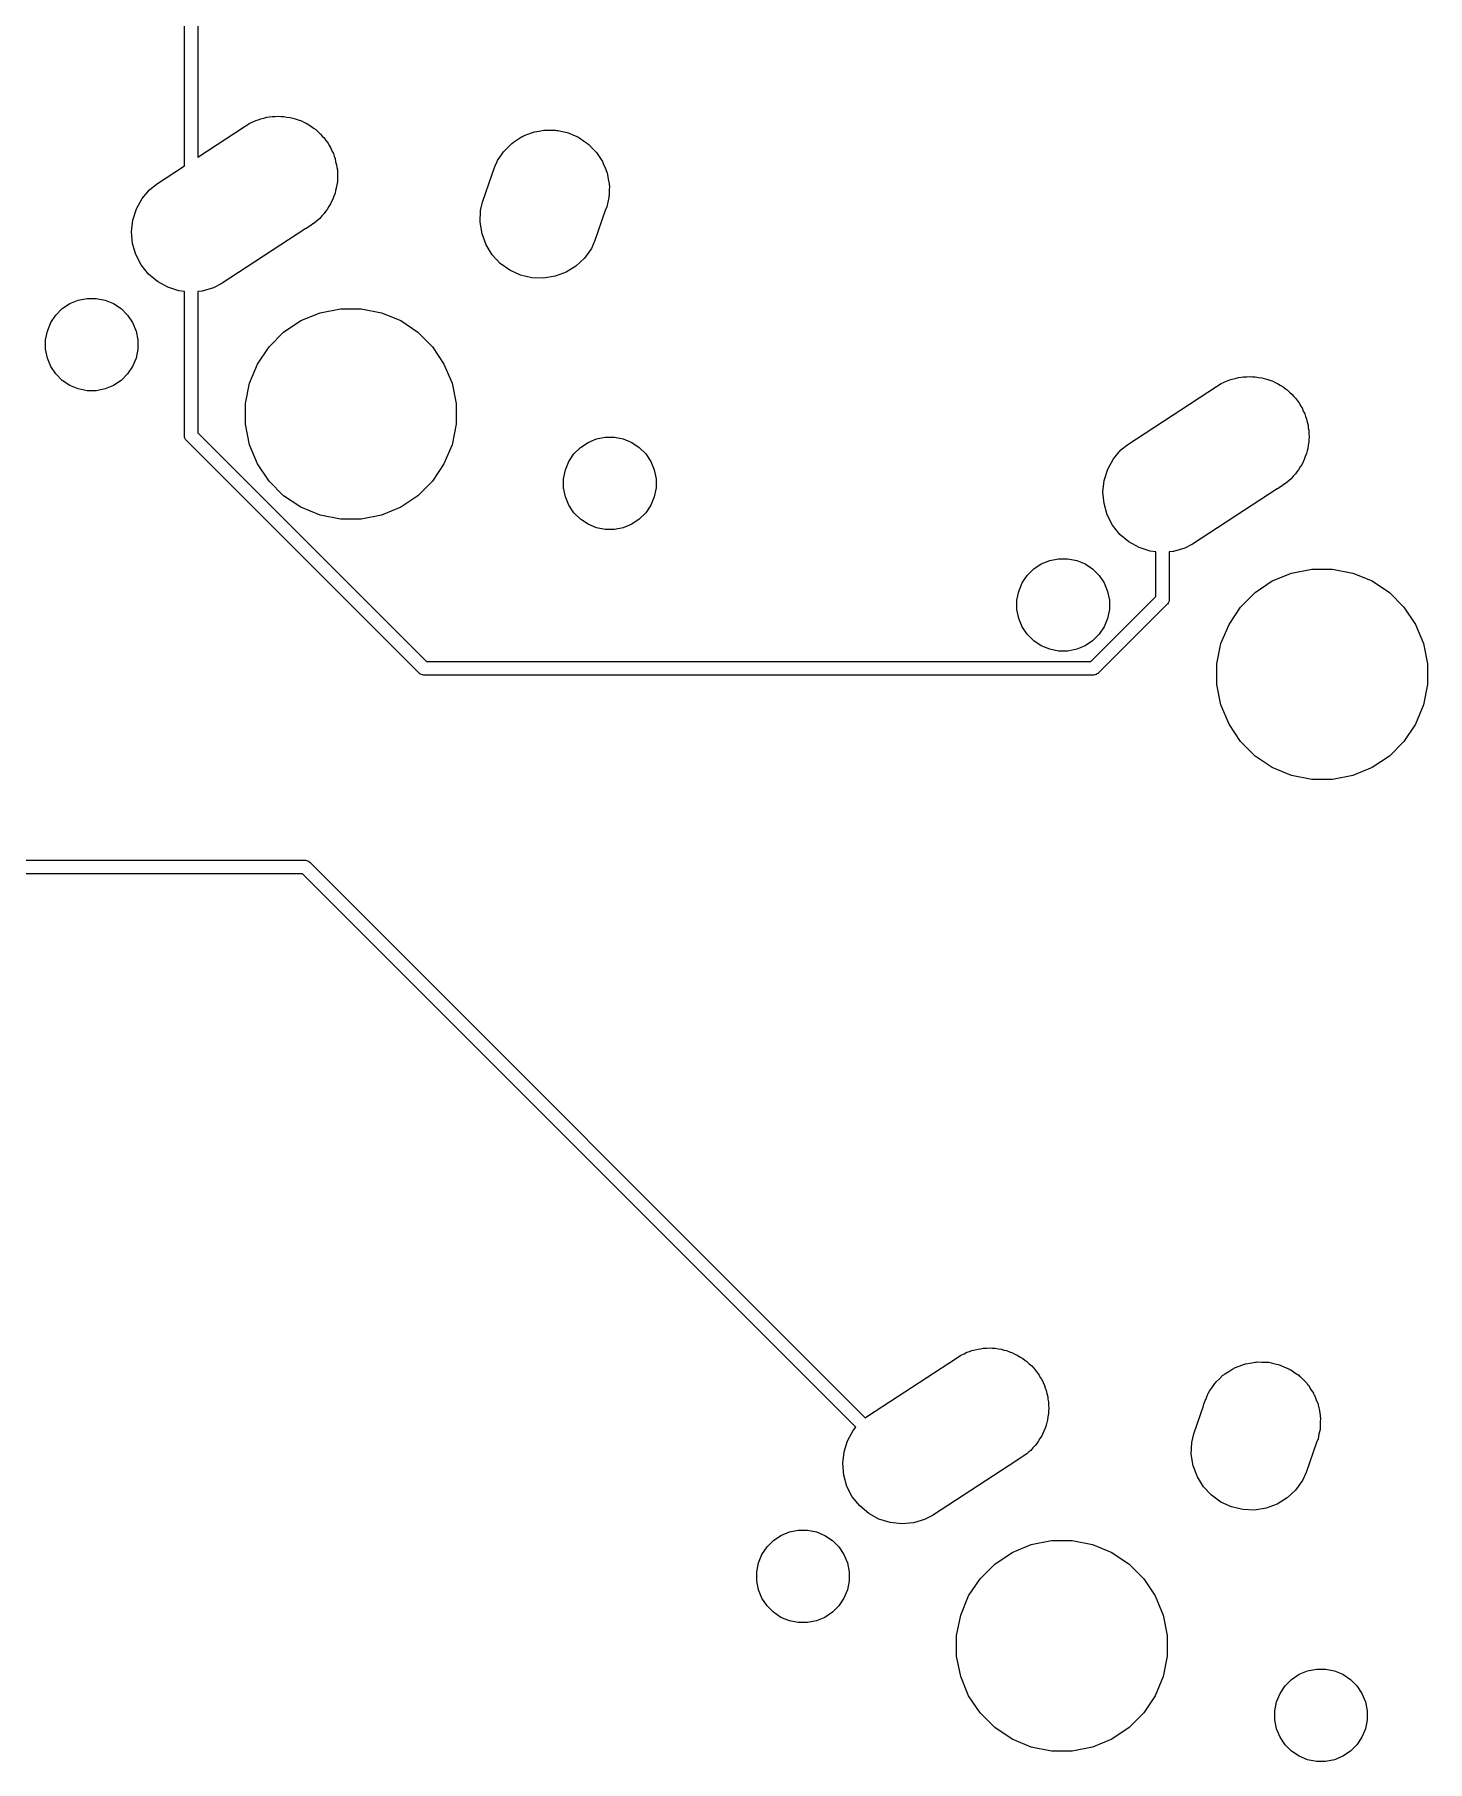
# Model space of a CAD drawing. Extents: x -26.1 to -7.5, y -7.6 to -2.2.
# Drawn here: x -16.236 to -15.197, y -7.382 to -6.094 of the extents above; entities that cross this region are included whole.
import ezdxf

# ---------------------------------------------------------------- set-up
doc = ezdxf.new("R2010")
doc.units = 0
doc.header["$MEASUREMENT"] = 0
doc.layers.add('BLACK', color=7, linetype='CONTINUOUS')

msp = doc.modelspace()

# ---------------------------------------------------------------- linework, layer by layer
at = {"layer": 'BLACK', "linetype": 'CONTINUOUS'}
for p, q in [((-16.1238, -6.192), (-16.1238, -5.57629)), ((-16.1138, -5.57812), (-16.1138, -6.18548)), ((-16.0604, -6.15553), (-16.0585, -6.15515)), ((-16.0585, -6.15515), (-16.0561, -6.15515)), ((-16.0561, -6.15515), (-16.0536, -6.15494)), ((-16.0536, -6.15494), (-16.0517, -6.15515)), ((-16.0517, -6.15515), (-16.0498, -6.15515)), ((-16.0498, -6.15515), (-16.0474, -6.15562)), ((-16.1138, -6.18548), (-16.0785, -6.16247)), ((-16.0785, -6.16247), (-16.0751, -6.16019)), ((-16.0751, -6.16019), (-16.0729, -6.15926)), ((-16.0729, -6.15926), (-16.0707, -6.15813)), ((-16.0707, -6.15813), (-16.0688, -6.15759)), ((-16.0688, -6.15759), (-16.067, -6.15685)), ((-16.067, -6.15685), (-16.0647, -6.15637)), ((-16.0647, -6.15637), (-16.0623, -6.15569)), ((-16.0623, -6.15569), (-16.0604, -6.15553)), ((-16.0474, -6.15562), (-16.045, -6.15589)), ((-16.045, -6.15589), (-16.0431, -6.15647)), ((-16.0431, -6.15647), (-16.0412, -6.15685)), ((-16.0412, -6.15685), (-16.039, -6.15778)), ((-16.039, -6.15778), (-16.0366, -6.15852)), ((-16.0366, -6.15852), (-16.0349, -6.15945)), ((-16.0349, -6.15945), (-16.0331, -6.16019)), ((-16.0331, -6.16019), (-16.0311, -6.16154)), ((-16.0311, -6.16154), (-16.029, -6.16272)), ((-16.029, -6.16272), (-16.0275, -6.16396)), ((-16.0275, -6.16396), (-16.0259, -6.16504)), ((-16.0259, -6.16504), (-16.0242, -6.16676)), ((-16.0242, -6.16676), (-16.0223, -6.16833)), ((-15.8677, -6.1685), (-15.8644, -6.16714)), ((-15.8644, -6.16714), (-15.8636, -6.16698)), ((-15.8636, -6.16698), (-15.8628, -6.1667)), ((-15.8628, -6.1667), (-15.8593, -6.16613)), ((-15.8593, -6.16613), (-15.8558, -6.16543)), ((-15.8558, -6.16543), (-15.855, -6.16543)), ((-15.855, -6.16543), (-15.8542, -6.1653)), ((-15.8542, -6.1653), (-15.8507, -6.16543)), ((-15.8507, -6.16543), (-15.8471, -6.16543)), ((-15.8471, -6.16543), (-15.8463, -6.16559)), ((-15.8463, -6.16559), (-15.8455, -6.16562)), ((-15.8455, -6.16562), (-15.842, -6.16644)), ((-15.842, -6.16644), (-15.8385, -6.16714)), ((-15.8385, -6.16714), (-15.8378, -6.16744)), ((-15.8378, -6.16744), (-15.837, -6.16763)), ((-15.837, -6.16763), (-15.8338, -6.16911)), ((-16.0223, -6.16833), (-16.0211, -6.16984)), ((-16.0211, -6.16984), (-16.0197, -6.17121)), ((-16.0197, -6.17121), (-16.0184, -6.17323)), ((-16.0184, -6.17323), (-16.0168, -6.17513)), ((-16.0168, -6.17513), (-16.016, -6.17685)), ((-16.016, -6.17685), (-16.0149, -6.17846)), ((-16.0149, -6.17846), (-16.0139, -6.18071)), ((-16.0139, -6.18071), (-16.0128, -6.18288)), ((-15.8853, -6.18092), (-15.8848, -6.18027)), ((-15.8848, -6.18027), (-15.8822, -6.17784)), ((-15.8822, -6.17784), (-15.8797, -6.17532)), ((-15.8797, -6.17532), (-15.879, -6.17487)), ((-15.879, -6.17487), (-15.8784, -6.17432)), ((-15.8784, -6.17432), (-15.8754, -6.17245)), ((-15.8754, -6.17245), (-15.8724, -6.17047)), ((-15.8724, -6.17047), (-15.8717, -6.17017)), ((-15.8717, -6.17017), (-15.871, -6.16974)), ((-15.871, -6.16974), (-15.8677, -6.1685)), ((-15.8338, -6.16911), (-15.8305, -6.17047)), ((-15.8305, -6.17047), (-15.8298, -6.17092)), ((-15.8298, -6.17092), (-15.8291, -6.17126)), ((-15.8291, -6.17126), (-15.8262, -6.17334)), ((-15.8262, -6.17334), (-15.8232, -6.17532)), ((-15.8232, -6.17532), (-15.8227, -6.17589)), ((-15.8227, -6.17589), (-15.822, -6.17636)), ((-15.822, -6.17636), (-15.8196, -6.17897)), ((-15.8196, -6.17897), (-15.8171, -6.18149)), ((-16.1448, -6.2057), (-16.1238, -6.192)), ((-16.0128, -6.18288), (-16.0123, -6.18473)), ((-16.0123, -6.18473), (-16.0115, -6.18652)), ((-16.0115, -6.18652), (-16.0111, -6.18891)), ((-16.0111, -6.18891), (-16.0104, -6.19125)), ((-16.0104, -6.19125), (-16.0102, -6.19318)), ((-16.0102, -6.19318), (-16.0098, -6.19508)), ((-15.8929, -6.19404), (-15.8926, -6.19329)), ((-15.8926, -6.19329), (-15.8921, -6.19204)), ((-15.8921, -6.19204), (-15.8907, -6.18874)), ((-15.8907, -6.18874), (-15.8903, -6.18807)), ((-15.8903, -6.18807), (-15.8899, -6.18734)), ((-15.8899, -6.18734), (-15.8878, -6.18445)), ((-15.8878, -6.18445), (-15.8859, -6.18149)), ((-15.8859, -6.18149), (-15.8853, -6.18092)), ((-15.8171, -6.18149), (-15.8166, -6.18216)), ((-15.8166, -6.18216), (-15.8161, -6.18275)), ((-15.8161, -6.18275), (-15.8142, -6.18578)), ((-15.8142, -6.18578), (-15.8122, -6.18874)), ((-15.8122, -6.18874), (-15.8119, -6.18949)), ((-15.8119, -6.18949), (-15.8115, -6.19018)), ((-15.8115, -6.19018), (-15.8102, -6.19351)), ((-15.8102, -6.19351), (-15.8089, -6.19681)), ((-16.1499, -6.20979), (-16.1448, -6.2057)), ((-16.0103, -6.20619), (-16.0106, -6.20862)), ((-16.0098, -6.2038), (-16.0103, -6.20619)), ((-16.0098, -6.19508), (-16.0098, -6.19752)), ((-16.0098, -6.19752), (-16.0096, -6.19994)), ((-16.0096, -6.19994), (-16.0098, -6.20187)), ((-16.0098, -6.20187), (-16.0098, -6.2038)), ((-15.9015, -6.21905), (-15.8943, -6.19816)), ((-15.8943, -6.19816), (-15.894, -6.19681)), ((-15.894, -6.19681), (-15.8929, -6.19404)), ((-15.8089, -6.19681), (-15.8087, -6.1976)), ((-15.8087, -6.1976), (-15.8084, -6.19835)), ((-15.8084, -6.19835), (-15.8079, -6.20187)), ((-15.8079, -6.20187), (-15.8072, -6.20536)), ((-15.8072, -6.20536), (-15.8072, -6.20617)), ((-15.8072, -6.20617), (-15.807, -6.20697)), ((-16.1597, -6.22412), (-16.1555, -6.21647)), ((-16.1555, -6.21647), (-16.1499, -6.20979)), ((-16.0141, -6.21863), (-16.0149, -6.22042)), ((-16.0132, -6.21694), (-16.0141, -6.21863)), ((-16.0125, -6.21461), (-16.0132, -6.21694)), ((-16.0115, -6.21236), (-16.0125, -6.21461)), ((-16.0112, -6.21046), (-16.0115, -6.21236)), ((-16.0106, -6.20862), (-16.0112, -6.21046)), ((-15.903, -6.22541), (-15.9015, -6.21905)), ((-15.8082, -6.21915), (-15.8089, -6.22264)), ((-15.8074, -6.21568), (-15.8082, -6.21915)), ((-15.8073, -6.21488), (-15.8074, -6.21568)), ((-15.8072, -6.21409), (-15.8073, -6.21488)), ((-15.807, -6.20697), (-15.8072, -6.21052)), ((-15.8072, -6.21052), (-15.8072, -6.21409)), ((-16.1624, -6.23243), (-16.1597, -6.22412)), ((-16.023, -6.23126), (-16.0245, -6.23248)), ((-16.0214, -6.2294), (-16.023, -6.23126)), ((-16.0197, -6.22767), (-16.0214, -6.2294)), ((-16.0187, -6.22607), (-16.0197, -6.22767)), ((-16.0174, -6.22458), (-16.0187, -6.22607)), ((-16.0162, -6.22245), (-16.0174, -6.22458)), ((-16.0149, -6.22042), (-16.0162, -6.22245)), ((-15.9033, -6.23413), (-15.903, -6.22541)), ((-15.81, -6.2254), (-15.8177, -6.24781)), ((-15.8089, -6.22264), (-15.81, -6.2254)), ((-16.1633, -6.24111), (-16.1624, -6.23243)), ((-16.1626, -6.2498), (-16.1633, -6.24111)), ((-16.0334, -6.23879), (-16.0965, -6.2799)), ((-16.0331, -6.23869), (-16.0334, -6.23879)), ((-16.0297, -6.23641), (-16.0331, -6.23869)), ((-16.0281, -6.23535), (-16.0297, -6.23641)), ((-16.0279, -6.2352), (-16.0281, -6.23535)), ((-16.0259, -6.23384), (-16.0279, -6.2352)), ((-16.0245, -6.23248), (-16.0259, -6.23384)), ((-15.9019, -6.24275), (-15.9033, -6.23413)), ((-15.8989, -6.25092), (-15.9019, -6.24275)), ((-16.1601, -6.25818), (-16.1626, -6.2498)), ((-15.8943, -6.25835), (-15.8989, -6.25092)), ((-15.8204, -6.25376), (-15.8255, -6.26083)), ((-15.8177, -6.24781), (-15.8204, -6.25376)), ((-16.1561, -6.26592), (-16.1601, -6.25818)), ((-16.1506, -6.27272), (-16.1561, -6.26592)), ((-15.8883, -6.26473), (-15.8943, -6.25835)), ((-15.8813, -6.26984), (-15.8883, -6.26473)), ((-15.8733, -6.27347), (-15.8813, -6.26984)), ((-15.8319, -6.26677), (-15.8393, -6.27136)), ((-15.8255, -6.26083), (-15.8319, -6.26677)), ((-16.144, -6.27833), (-16.1506, -6.27272)), ((-16.1363, -6.28253), (-16.144, -6.27833)), ((-16.128, -6.28516), (-16.1363, -6.28253)), ((-16.1023, -6.28292), (-16.1106, -6.28536)), ((-16.0965, -6.2799), (-16.1023, -6.28292)), ((-15.8649, -6.27548), (-15.8733, -6.27347)), ((-15.8561, -6.27579), (-15.8649, -6.27548)), ((-15.8475, -6.2744), (-15.8561, -6.27579)), ((-15.8393, -6.27136), (-15.8475, -6.2744)), ((-16.215, -6.29851), (-16.2093, -6.29474)), ((-16.2093, -6.29474), (-16.2031, -6.29214)), ((-16.2031, -6.29214), (-16.1964, -6.29082)), ((-16.1964, -6.29082), (-16.1896, -6.29082)), ((-16.1896, -6.29082), (-16.183, -6.29214)), ((-16.183, -6.29214), (-16.1767, -6.29474)), ((-16.1767, -6.29474), (-16.171, -6.29851)), ((-16.1238, -6.28562), (-16.128, -6.28516)), ((-16.1238, -6.39301), (-16.1238, -6.28562)), ((-16.1106, -6.28536), (-16.1138, -6.28564)), ((-16.1138, -6.28564), (-16.1138, -6.39118)), ((-16.2261, -6.31522), (-16.2235, -6.30895)), ((-16.2235, -6.30895), (-16.2198, -6.3033)), ((-16.2198, -6.3033), (-16.215, -6.29851)), ((-16.171, -6.29851), (-16.1662, -6.3033)), ((-16.1662, -6.3033), (-16.1625, -6.30895)), ((-16.1625, -6.30895), (-16.1599, -6.31522)), ((-16.0499, -6.31605), (-16.037, -6.30746)), ((-16.037, -6.30746), (-16.0227, -6.30154)), ((-16.0227, -6.30154), (-16.0075, -6.29853)), ((-16.0075, -6.29853), (-15.9921, -6.29853)), ((-15.9921, -6.29853), (-15.9769, -6.30154)), ((-15.9769, -6.30154), (-15.9626, -6.30746)), ((-15.9626, -6.30746), (-15.9498, -6.31605)), ((-16.2275, -6.32187), (-16.2261, -6.31522)), ((-16.2275, -6.32866), (-16.2275, -6.32187)), ((-16.1599, -6.31522), (-16.1586, -6.32187)), ((-16.1586, -6.32187), (-16.1586, -6.32866)), ((-16.0608, -6.32699), (-16.0499, -6.31605)), ((-15.9498, -6.31605), (-15.9388, -6.32699)), ((-16.2261, -6.33531), (-16.2275, -6.32866)), ((-16.2235, -6.34158), (-16.2261, -6.33531)), ((-16.1599, -6.33531), (-16.1625, -6.34158)), ((-16.1586, -6.32866), (-16.1599, -6.33531)), ((-16.0694, -6.33984), (-16.0608, -6.32699)), ((-15.9388, -6.32699), (-15.9303, -6.33984)), ((-16.2198, -6.34722), (-16.2235, -6.34158)), ((-16.215, -6.35202), (-16.2198, -6.34722)), ((-16.1662, -6.34722), (-16.171, -6.35202)), ((-16.1625, -6.34158), (-16.1662, -6.34722)), ((-16.0753, -6.35413), (-16.0694, -6.33984)), ((-15.9303, -6.33984), (-15.9243, -6.35413)), ((-16.2093, -6.35579), (-16.215, -6.35202)), ((-16.2031, -6.35839), (-16.2093, -6.35579)), ((-16.1964, -6.35971), (-16.2031, -6.35839)), ((-16.1896, -6.35971), (-16.1964, -6.35971)), ((-16.183, -6.35839), (-16.1896, -6.35971)), ((-16.1767, -6.35579), (-16.183, -6.35839)), ((-16.171, -6.35202), (-16.1767, -6.35579)), ((-16.0783, -6.3693), (-16.0753, -6.35413)), ((-15.9243, -6.35413), (-15.9213, -6.3693)), ((-15.4204, -6.39981), (-15.3541, -6.35659)), ((-15.3541, -6.35659), (-15.3507, -6.3543)), ((-15.3507, -6.3543), (-15.3484, -6.35337)), ((-15.3484, -6.35337), (-15.3462, -6.35224)), ((-15.3462, -6.35224), (-15.3444, -6.3517)), ((-15.3444, -6.3517), (-15.3426, -6.35096)), ((-15.3426, -6.35096), (-15.3402, -6.35049)), ((-15.3402, -6.35049), (-15.3379, -6.34981)), ((-15.3379, -6.34981), (-15.3359, -6.34964)), ((-15.3359, -6.34964), (-15.334, -6.34926)), ((-15.334, -6.34926), (-15.3316, -6.34926)), ((-15.3316, -6.34926), (-15.3292, -6.34905)), ((-15.3292, -6.34905), (-15.3273, -6.34926)), ((-15.3273, -6.34926), (-15.3253, -6.34926)), ((-15.3253, -6.34926), (-15.3229, -6.34974)), ((-15.3229, -6.34974), (-15.3205, -6.35)), ((-15.3205, -6.35), (-15.3187, -6.35059)), ((-15.3187, -6.35059), (-15.3168, -6.35096)), ((-15.3168, -6.35096), (-15.3145, -6.3519)), ((-15.3145, -6.3519), (-15.3122, -6.35263)), ((-15.3122, -6.35263), (-15.3105, -6.35356)), ((-15.3105, -6.35356), (-15.3087, -6.3543)), ((-15.3087, -6.3543), (-15.3067, -6.35566)), ((-15.3067, -6.35566), (-15.3045, -6.35683)), ((-15.3045, -6.35683), (-15.3031, -6.35808)), ((-15.3031, -6.35808), (-15.3015, -6.35915)), ((-15.3015, -6.35915), (-15.2997, -6.36087)), ((-15.2997, -6.36087), (-15.2979, -6.36244)), ((-16.0783, -6.38476), (-16.0783, -6.3693)), ((-15.9213, -6.3693), (-15.9213, -6.38476)), ((-15.2979, -6.36244), (-15.2966, -6.36395)), ((-15.2966, -6.36395), (-15.2953, -6.36532)), ((-15.2953, -6.36532), (-15.2939, -6.36735)), ((-15.2939, -6.36735), (-15.2924, -6.36925)), ((-15.2924, -6.36925), (-15.2915, -6.37097)), ((-15.2915, -6.37097), (-15.2904, -6.37257)), ((-15.2904, -6.37257), (-15.2895, -6.37483)), ((-16.0753, -6.39993), (-16.0783, -6.38476)), ((-15.9213, -6.38476), (-15.9243, -6.39993)), ((-15.2895, -6.37483), (-15.2884, -6.37699)), ((-15.2884, -6.37699), (-15.2878, -6.37885)), ((-15.2878, -6.37885), (-15.2871, -6.38063)), ((-15.2871, -6.38063), (-15.2866, -6.38303)), ((-15.2866, -6.38303), (-15.2859, -6.38537)), ((-15.2859, -6.38537), (-15.2858, -6.38729)), ((-16.1238, -6.39325), (-16.1238, -6.39301)), ((-16.1238, -6.39423), (-16.1238, -6.39325)), ((-16.1235, -6.39518), (-16.1238, -6.39423)), ((-16.123, -6.39605), (-16.1235, -6.39518)), ((-16.1235, -6.39518), (-16.1235, -6.39518)), ((-16.1224, -6.39681), (-16.123, -6.39605)), ((-16.1222, -6.39696), (-16.1224, -6.39681)), ((-15.9491, -6.57006), (-16.1222, -6.39696)), ((-16.1138, -6.39118), (-15.9433, -6.5617)), ((-15.8286, -6.40203), (-15.8229, -6.39826)), ((-15.8229, -6.39826), (-15.8167, -6.39567)), ((-15.8167, -6.39567), (-15.81, -6.39434)), ((-15.81, -6.39434), (-15.8032, -6.39434)), ((-15.8032, -6.39434), (-15.7966, -6.39567)), ((-15.7966, -6.39567), (-15.7903, -6.39826)), ((-15.7903, -6.39826), (-15.7847, -6.40203)), ((-15.4255, -6.4039), (-15.4204, -6.39981)), ((-15.2854, -6.39792), (-15.2859, -6.40031)), ((-15.2858, -6.38729), (-15.2854, -6.38919)), ((-15.2854, -6.38919), (-15.2854, -6.39163)), ((-15.2854, -6.39163), (-15.2852, -6.39406)), ((-15.2852, -6.39406), (-15.2854, -6.39598)), ((-15.2854, -6.39598), (-15.2854, -6.39792)), ((-16.0694, -6.41421), (-16.0753, -6.39993)), ((-15.9243, -6.39993), (-15.9303, -6.41421)), ((-15.8398, -6.41874), (-15.8372, -6.41247)), ((-15.8372, -6.41247), (-15.8334, -6.40683)), ((-15.8334, -6.40683), (-15.8286, -6.40203)), ((-15.7847, -6.40203), (-15.7799, -6.40683)), ((-15.7799, -6.40683), (-15.7761, -6.41247)), ((-15.7761, -6.41247), (-15.7735, -6.41874)), ((-15.4353, -6.41823), (-15.4311, -6.41058)), ((-15.4311, -6.41058), (-15.4255, -6.4039)), ((-15.2888, -6.41105), (-15.2897, -6.41275)), ((-15.288, -6.40873), (-15.2888, -6.41105)), ((-15.2871, -6.40647), (-15.288, -6.40873)), ((-15.2867, -6.40458), (-15.2871, -6.40647)), ((-15.2861, -6.40273), (-15.2867, -6.40458)), ((-15.2859, -6.40031), (-15.2861, -6.40273)), ((-16.0608, -6.42707), (-16.0694, -6.41421)), ((-15.9303, -6.41421), (-15.9388, -6.42707)), ((-15.8411, -6.4254), (-15.8398, -6.41874)), ((-15.8411, -6.43218), (-15.8411, -6.4254)), ((-15.7735, -6.41874), (-15.7722, -6.4254)), ((-15.7722, -6.4254), (-15.7722, -6.43218)), ((-15.4379, -6.42655), (-15.4353, -6.41823)), ((-15.2986, -6.42538), (-15.3001, -6.42659)), ((-15.297, -6.42351), (-15.2986, -6.42538)), ((-15.2953, -6.42179), (-15.297, -6.42351)), ((-15.2942, -6.42018), (-15.2953, -6.42179)), ((-15.293, -6.4187), (-15.2942, -6.42018)), ((-15.2918, -6.41656), (-15.293, -6.4187)), ((-15.2904, -6.41453), (-15.2918, -6.41656)), ((-15.2897, -6.41275), (-15.2904, -6.41453)), ((-16.0499, -6.438), (-16.0608, -6.42707)), ((-16.037, -6.44659), (-16.0499, -6.438)), ((-15.9498, -6.438), (-15.9626, -6.44659)), ((-15.9388, -6.42707), (-15.9498, -6.438)), ((-15.8398, -6.43884), (-15.8411, -6.43218)), ((-15.7722, -6.43218), (-15.7735, -6.43884)), ((-15.4389, -6.43522), (-15.4379, -6.42655)), ((-15.4381, -6.44391), (-15.4389, -6.43522)), ((-15.3089, -6.4329), (-15.372, -6.47402)), ((-15.3087, -6.4328), (-15.3089, -6.4329)), ((-15.3053, -6.43052), (-15.3087, -6.4328)), ((-15.3037, -6.42947), (-15.3053, -6.43052)), ((-15.3035, -6.42931), (-15.3037, -6.42947)), ((-15.3015, -6.42796), (-15.3035, -6.42931)), ((-15.3001, -6.42659), (-15.3015, -6.42796)), ((-16.0227, -6.45251), (-16.037, -6.44659)), ((-15.9626, -6.44659), (-15.9769, -6.45251)), ((-15.8372, -6.44511), (-15.8398, -6.43884)), ((-15.8334, -6.45075), (-15.8372, -6.44511)), ((-15.8286, -6.45555), (-15.8334, -6.45075)), ((-15.7799, -6.45075), (-15.7847, -6.45555)), ((-15.7761, -6.44511), (-15.7799, -6.45075)), ((-15.7735, -6.43884), (-15.7761, -6.44511)), ((-15.4357, -6.45229), (-15.4381, -6.44391)), ((-16.0075, -6.45553), (-16.0227, -6.45251)), ((-15.9921, -6.45553), (-16.0075, -6.45553)), ((-15.9769, -6.45251), (-15.9921, -6.45553)), ((-15.8229, -6.45932), (-15.8286, -6.45555)), ((-15.8167, -6.46192), (-15.8229, -6.45932)), ((-15.81, -6.46324), (-15.8167, -6.46192)), ((-15.8032, -6.46324), (-15.81, -6.46324)), ((-15.7966, -6.46192), (-15.8032, -6.46324)), ((-15.7903, -6.45932), (-15.7966, -6.46192)), ((-15.7847, -6.45555), (-15.7903, -6.45932)), ((-15.4317, -6.46003), (-15.4357, -6.45229)), ((-15.4262, -6.46684), (-15.4317, -6.46003)), ((-15.4195, -6.47245), (-15.4262, -6.46684)), ((-15.4119, -6.47665), (-15.4195, -6.47245)), ((-15.4036, -6.47928), (-15.4119, -6.47665)), ((-15.3778, -6.47704), (-15.3862, -6.47947)), ((-15.372, -6.47402), (-15.3778, -6.47704)), ((-15.4905, -6.49262), (-15.4849, -6.48885)), ((-15.4849, -6.48885), (-15.4786, -6.48625)), ((-15.4786, -6.48625), (-15.472, -6.48493)), ((-15.472, -6.48493), (-15.4652, -6.48493)), ((-15.4652, -6.48493), (-15.4585, -6.48625)), ((-15.4585, -6.48625), (-15.4522, -6.48885)), ((-15.4522, -6.48885), (-15.4466, -6.49262)), ((-15.3994, -6.47974), (-15.4036, -6.47928)), ((-15.3994, -6.51317), (-15.3994, -6.47974)), ((-15.3862, -6.47947), (-15.3894, -6.47975)), ((-15.3894, -6.47975), (-15.3894, -6.51499)), ((-15.4991, -6.50306), (-15.4953, -6.49742)), ((-15.4953, -6.49742), (-15.4905, -6.49262)), ((-15.4466, -6.49262), (-15.4418, -6.49742)), ((-15.4418, -6.49742), (-15.438, -6.50306)), ((-15.3254, -6.51017), (-15.3126, -6.50158)), ((-15.3126, -6.50158), (-15.2983, -6.49566)), ((-15.2983, -6.49566), (-15.2831, -6.49264)), ((-15.2831, -6.49264), (-15.2676, -6.49264)), ((-15.2676, -6.49264), (-15.2525, -6.49566)), ((-15.2525, -6.49566), (-15.2382, -6.50158)), ((-15.2382, -6.50158), (-15.2253, -6.51017)), ((-15.503, -6.51599), (-15.5017, -6.50933)), ((-15.5017, -6.50933), (-15.4991, -6.50306)), ((-15.4479, -6.5617), (-15.3994, -6.51317)), ((-15.438, -6.50306), (-15.4354, -6.50933)), ((-15.4354, -6.50933), (-15.4341, -6.51599)), ((-15.3894, -6.51548), (-15.3895, -6.51622)), ((-15.3894, -6.51499), (-15.3894, -6.51524)), ((-15.3894, -6.51524), (-15.3894, -6.51548)), ((-15.3894, -6.51548), (-15.3894, -6.51548)), ((-15.3363, -6.5211), (-15.3254, -6.51017)), ((-15.2253, -6.51017), (-15.2144, -6.5211)), ((-15.503, -6.52277), (-15.503, -6.51599)), ((-15.5017, -6.52943), (-15.503, -6.52277)), ((-15.391, -6.51895), (-15.4421, -6.57006)), ((-15.4341, -6.52277), (-15.4354, -6.52943)), ((-15.4341, -6.51599), (-15.4341, -6.52277)), ((-15.3908, -6.51879), (-15.391, -6.51895)), ((-15.3902, -6.51803), (-15.3908, -6.51879)), ((-15.3897, -6.51716), (-15.3902, -6.51803)), ((-15.3895, -6.51622), (-15.3897, -6.51716)), ((-15.3449, -6.53396), (-15.3363, -6.5211)), ((-15.2144, -6.5211), (-15.2058, -6.53396)), ((-15.4991, -6.5357), (-15.5017, -6.52943)), ((-15.4953, -6.54134), (-15.4991, -6.5357)), ((-15.4905, -6.54614), (-15.4953, -6.54134)), ((-15.4418, -6.54134), (-15.4466, -6.54614)), ((-15.438, -6.5357), (-15.4418, -6.54134)), ((-15.4354, -6.52943), (-15.438, -6.5357)), ((-15.3509, -6.54824), (-15.3449, -6.53396)), ((-15.2058, -6.53396), (-15.1999, -6.54824)), ((-15.4849, -6.54991), (-15.4905, -6.54614)), ((-15.4786, -6.5525), (-15.4849, -6.54991)), ((-15.472, -6.55383), (-15.4786, -6.5525)), ((-15.4652, -6.55383), (-15.472, -6.55383)), ((-15.4585, -6.5525), (-15.4652, -6.55383)), ((-15.4522, -6.54991), (-15.4585, -6.5525)), ((-15.4466, -6.54614), (-15.4522, -6.54991)), ((-15.3539, -6.56341), (-15.3509, -6.54824)), ((-15.1999, -6.54824), (-15.1969, -6.56341)), ((-15.9433, -6.5617), (-15.4479, -6.5617)), ((-15.3539, -6.57887), (-15.3539, -6.56341)), ((-15.1969, -6.56341), (-15.1969, -6.57887)), ((-15.9489, -6.57025), (-15.9491, -6.57006)), ((-15.9482, -6.57088), (-15.9489, -6.57025)), ((-15.9473, -6.57134), (-15.9482, -6.57088)), ((-15.9464, -6.57163), (-15.9473, -6.57134)), ((-15.9456, -6.5717), (-15.9464, -6.57163)), ((-15.9454, -6.57173), (-15.9456, -6.5717)), ((-15.9456, -6.5717), (-15.9456, -6.5717)), ((-15.9451, -6.5717), (-15.9454, -6.57173)), ((-15.4461, -6.5717), (-15.9451, -6.5717)), ((-15.4458, -6.57173), (-15.4461, -6.5717)), ((-15.4456, -6.5717), (-15.4458, -6.57173)), ((-15.4449, -6.57163), (-15.4456, -6.5717)), ((-15.4439, -6.57134), (-15.4449, -6.57163)), ((-15.4431, -6.57088), (-15.4439, -6.57134)), ((-15.4423, -6.57025), (-15.4431, -6.57088)), ((-15.4421, -6.57006), (-15.4423, -6.57025)), ((-15.3509, -6.59404), (-15.3539, -6.57887)), ((-15.1969, -6.57887), (-15.1999, -6.59404)), ((-15.3449, -6.60833), (-15.3509, -6.59404)), ((-15.1999, -6.59404), (-15.2058, -6.60833)), ((-15.3363, -6.62118), (-15.3449, -6.60833)), ((-15.2058, -6.60833), (-15.2144, -6.62118)), ((-15.3254, -6.63212), (-15.3363, -6.62118)), ((-15.2144, -6.62118), (-15.2253, -6.63212)), ((-15.3126, -6.64071), (-15.3254, -6.63212)), ((-15.2983, -6.64663), (-15.3126, -6.64071)), ((-15.2382, -6.64071), (-15.2525, -6.64663)), ((-15.2253, -6.63212), (-15.2382, -6.64071)), ((-15.2831, -6.64964), (-15.2983, -6.64663)), ((-15.2676, -6.64964), (-15.2831, -6.64964)), ((-15.2525, -6.64663), (-15.2676, -6.64964)), ((-16.0359, -6.71983), (-16.3273, -6.71983)), ((-16.3255, -6.70983), (-16.0341, -6.70983)), ((-15.6232, -7.13258), (-16.0359, -6.71983)), ((-16.0341, -6.70983), (-16.0338, -6.7098)), ((-16.0338, -6.7098), (-16.0336, -6.70983)), ((-16.0336, -6.70983), (-16.0329, -6.7099)), ((-16.0329, -6.7099), (-16.0319, -6.71018)), ((-16.0319, -6.71018), (-16.031, -6.71065)), ((-16.031, -6.71065), (-16.0303, -6.71127)), ((-16.0303, -6.71127), (-16.0301, -6.71146)), ((-16.0301, -6.71146), (-15.6161, -7.12552)), ((-15.6145, -7.12426), (-15.5482, -7.08103)), ((-15.5482, -7.08103), (-15.5448, -7.07875)), ((-15.5448, -7.07875), (-15.5425, -7.07781)), ((-15.5425, -7.07781), (-15.5404, -7.07669)), ((-15.5404, -7.07669), (-15.5385, -7.07615)), ((-15.5385, -7.07615), (-15.5367, -7.07541)), ((-15.5367, -7.07541), (-15.5343, -7.07493)), ((-15.5343, -7.07493), (-15.532, -7.07425)), ((-15.532, -7.07425), (-15.5301, -7.07408)), ((-15.5301, -7.07408), (-15.5282, -7.07371)), ((-15.5282, -7.07371), (-15.5257, -7.07371)), ((-15.5257, -7.07371), (-15.5233, -7.0735)), ((-15.5233, -7.0735), (-15.5214, -7.07371)), ((-15.5214, -7.07371), (-15.5194, -7.07371)), ((-15.5194, -7.07371), (-15.517, -7.07418)), ((-15.517, -7.07418), (-15.5146, -7.07445)), ((-15.5146, -7.07445), (-15.5128, -7.07503)), ((-15.5128, -7.07503), (-15.5109, -7.07541)), ((-15.5109, -7.07541), (-15.5086, -7.07634)), ((-15.5086, -7.07634), (-15.5063, -7.07708)), ((-15.5063, -7.07708), (-15.5046, -7.07801)), ((-15.5046, -7.07801), (-15.5028, -7.07875)), ((-15.5028, -7.07875), (-15.5008, -7.0801)), ((-15.5008, -7.0801), (-15.4987, -7.08128)), ((-15.4987, -7.08128), (-15.4972, -7.08252)), ((-15.4972, -7.08252), (-15.4956, -7.08359)), ((-15.4956, -7.08359), (-15.4938, -7.08532)), ((-15.4938, -7.08532), (-15.492, -7.08689)), ((-15.492, -7.08689), (-15.4908, -7.0884)), ((-15.4908, -7.0884), (-15.4894, -7.08976)), ((-15.4894, -7.08976), (-15.488, -7.09179)), ((-15.488, -7.09179), (-15.4865, -7.09369)), ((-15.4865, -7.09369), (-15.4856, -7.09541)), ((-15.3519, -7.0964), (-15.3494, -7.09388)), ((-15.3494, -7.09388), (-15.3487, -7.09343)), ((-15.3487, -7.09343), (-15.3481, -7.09288)), ((-15.3481, -7.09288), (-15.3451, -7.09101)), ((-15.3451, -7.09101), (-15.3421, -7.08903)), ((-15.3421, -7.08903), (-15.3414, -7.08872)), ((-15.3414, -7.08872), (-15.3407, -7.0883)), ((-15.3407, -7.0883), (-15.3373, -7.08706)), ((-15.3373, -7.08706), (-15.334, -7.08569)), ((-15.334, -7.08569), (-15.3333, -7.08554)), ((-15.3333, -7.08554), (-15.3325, -7.08526)), ((-15.3325, -7.08526), (-15.329, -7.08469)), ((-15.329, -7.08469), (-15.3255, -7.08399)), ((-15.3255, -7.08399), (-15.3247, -7.08399)), ((-15.3247, -7.08399), (-15.3239, -7.08386)), ((-15.3239, -7.08386), (-15.3203, -7.08399)), ((-15.3203, -7.08399), (-15.3168, -7.08399)), ((-15.3168, -7.08399), (-15.316, -7.08415)), ((-15.316, -7.08415), (-15.3152, -7.08418)), ((-15.3152, -7.08418), (-15.3117, -7.085)), ((-15.3117, -7.085), (-15.3082, -7.08569)), ((-15.3082, -7.08569), (-15.3075, -7.086)), ((-15.3075, -7.086), (-15.3067, -7.08619)), ((-15.3067, -7.08619), (-15.3034, -7.08767)), ((-15.3034, -7.08767), (-15.3002, -7.08903)), ((-15.3002, -7.08903), (-15.2995, -7.08948)), ((-15.2995, -7.08948), (-15.2987, -7.08982)), ((-15.2987, -7.08982), (-15.2959, -7.0919)), ((-15.2959, -7.0919), (-15.2929, -7.09388)), ((-15.2929, -7.09388), (-15.2923, -7.09445)), ((-15.2923, -7.09445), (-15.2917, -7.09492)), ((-15.2917, -7.09492), (-15.2892, -7.09753)), ((-15.4856, -7.09541), (-15.4845, -7.09702)), ((-15.4845, -7.09702), (-15.4836, -7.09927)), ((-15.4836, -7.09927), (-15.4825, -7.10143)), ((-15.4825, -7.10143), (-15.482, -7.10329)), ((-15.482, -7.10329), (-15.4812, -7.10508)), ((-15.4812, -7.10508), (-15.4807, -7.10747)), ((-15.4807, -7.10747), (-15.4801, -7.10981)), ((-15.3617, -7.11059), (-15.3604, -7.1073)), ((-15.3604, -7.1073), (-15.3599, -7.10663)), ((-15.3599, -7.10663), (-15.3596, -7.1059)), ((-15.3596, -7.1059), (-15.3575, -7.10301)), ((-15.3575, -7.10301), (-15.3555, -7.10005)), ((-15.3555, -7.10005), (-15.355, -7.09948)), ((-15.355, -7.09948), (-15.3545, -7.09882)), ((-15.3545, -7.09882), (-15.3519, -7.0964)), ((-15.2892, -7.09753), (-15.2867, -7.10005)), ((-15.2867, -7.10005), (-15.2863, -7.10072)), ((-15.2863, -7.10072), (-15.2857, -7.10131)), ((-15.2857, -7.10131), (-15.2839, -7.10434)), ((-15.2839, -7.10434), (-15.2819, -7.1073)), ((-15.2819, -7.1073), (-15.2816, -7.10805)), ((-15.4801, -7.10981), (-15.4799, -7.11174)), ((-15.4799, -7.11174), (-15.4795, -7.11364)), ((-15.4795, -7.11364), (-15.4795, -7.11607)), ((-15.4795, -7.11607), (-15.4793, -7.1185)), ((-15.4793, -7.1185), (-15.4795, -7.12043)), ((-15.4795, -7.12043), (-15.4795, -7.12236)), ((-15.3712, -7.13761), (-15.364, -7.11672)), ((-15.364, -7.11672), (-15.3637, -7.11536)), ((-15.3637, -7.11536), (-15.3626, -7.1126)), ((-15.3626, -7.1126), (-15.3623, -7.11185)), ((-15.3623, -7.11185), (-15.3617, -7.11059)), ((-15.2816, -7.10805), (-15.2811, -7.10873)), ((-15.2811, -7.10873), (-15.2799, -7.11207)), ((-15.2799, -7.11207), (-15.2785, -7.11536)), ((-15.2785, -7.11536), (-15.2784, -7.11616)), ((-15.2784, -7.11616), (-15.2781, -7.11691)), ((-15.2781, -7.11691), (-15.2775, -7.12043)), ((-15.2775, -7.12043), (-15.2768, -7.12392)), ((-15.6252, -7.13503), (-15.6232, -7.13258)), ((-15.6161, -7.12552), (-15.6145, -7.12426)), ((-15.4821, -7.13317), (-15.4829, -7.1355)), ((-15.4812, -7.13092), (-15.4821, -7.13317)), ((-15.4808, -7.12902), (-15.4812, -7.13092)), ((-15.4802, -7.12718), (-15.4808, -7.12902)), ((-15.48, -7.12475), (-15.4802, -7.12718)), ((-15.4795, -7.12236), (-15.48, -7.12475)), ((-15.2768, -7.13265), (-15.277, -7.13344)), ((-15.277, -7.13344), (-15.277, -7.13424)), ((-15.2768, -7.12392), (-15.2768, -7.12473)), ((-15.2768, -7.12473), (-15.2767, -7.12552)), ((-15.2767, -7.12552), (-15.2768, -7.12908)), ((-15.2768, -7.12908), (-15.2768, -7.13265)), ((-15.632, -7.15099), (-15.6294, -7.14267)), ((-15.6294, -7.14267), (-15.6252, -7.13503)), ((-15.4894, -7.14623), (-15.4911, -7.14796)), ((-15.4883, -7.14462), (-15.4894, -7.14623)), ((-15.4871, -7.14314), (-15.4883, -7.14462)), ((-15.4859, -7.141), (-15.4871, -7.14314)), ((-15.4845, -7.13898), (-15.4859, -7.141)), ((-15.4838, -7.13719), (-15.4845, -7.13898)), ((-15.4829, -7.1355), (-15.4838, -7.13719)), ((-15.373, -7.15269), (-15.3727, -7.14397)), ((-15.3727, -7.14397), (-15.3712, -7.13761)), ((-15.2797, -7.14396), (-15.2874, -7.16637)), ((-15.2785, -7.1412), (-15.2797, -7.14396)), ((-15.2778, -7.13771), (-15.2785, -7.1412)), ((-15.277, -7.13424), (-15.2778, -7.13771)), ((-15.633, -7.15967), (-15.632, -7.15099)), ((-15.5031, -7.15735), (-15.5661, -7.19846)), ((-15.5028, -7.15725), (-15.5031, -7.15735)), ((-15.4994, -7.15497), (-15.5028, -7.15725)), ((-15.4978, -7.15391), (-15.4994, -7.15497)), ((-15.4976, -7.15376), (-15.4978, -7.15391)), ((-15.4956, -7.1524), (-15.4976, -7.15376)), ((-15.4942, -7.15103), (-15.4956, -7.1524)), ((-15.4927, -7.14982), (-15.4942, -7.15103)), ((-15.4911, -7.14796), (-15.4927, -7.14982)), ((-15.3716, -7.1613), (-15.373, -7.15269)), ((-15.6322, -7.16836), (-15.633, -7.15967)), ((-15.6298, -7.17673), (-15.6322, -7.16836)), ((-15.3685, -7.16948), (-15.3716, -7.1613)), ((-15.364, -7.1769), (-15.3685, -7.16948)), ((-15.2901, -7.17232), (-15.2952, -7.17939)), ((-15.2874, -7.16637), (-15.2901, -7.17232)), ((-15.6258, -7.18448), (-15.6298, -7.17673)), ((-15.6203, -7.19128), (-15.6258, -7.18448)), ((-15.358, -7.18329), (-15.364, -7.1769)), ((-15.3509, -7.1884), (-15.358, -7.18329)), ((-15.2952, -7.17939), (-15.3016, -7.18533)), ((-15.6136, -7.19689), (-15.6203, -7.19128)), ((-15.606, -7.20109), (-15.6136, -7.19689)), ((-15.343, -7.19203), (-15.3509, -7.1884)), ((-15.3345, -7.19404), (-15.343, -7.19203)), ((-15.3258, -7.19435), (-15.3345, -7.19404)), ((-15.3172, -7.19296), (-15.3258, -7.19435)), ((-15.309, -7.18991), (-15.3172, -7.19296)), ((-15.3016, -7.18533), (-15.309, -7.18991)), ((-15.679, -7.21329), (-15.6727, -7.2107)), ((-15.6727, -7.2107), (-15.6661, -7.20937)), ((-15.6661, -7.20937), (-15.6593, -7.20937)), ((-15.6593, -7.20937), (-15.6526, -7.2107)), ((-15.6526, -7.2107), (-15.6464, -7.21329)), ((-15.5977, -7.20372), (-15.606, -7.20109)), ((-15.589, -7.20467), (-15.5977, -7.20372)), ((-15.5803, -7.20392), (-15.589, -7.20467)), ((-15.5719, -7.20148), (-15.5803, -7.20392)), ((-15.5661, -7.19846), (-15.5719, -7.20148)), ((-15.6932, -7.2275), (-15.6894, -7.22186)), ((-15.6894, -7.22186), (-15.6846, -7.21706)), ((-15.6846, -7.21706), (-15.679, -7.21329)), ((-15.6464, -7.21329), (-15.6407, -7.21706)), ((-15.6407, -7.21706), (-15.6359, -7.22186)), ((-15.6359, -7.22186), (-15.6321, -7.2275)), ((-15.5067, -7.22602), (-15.4924, -7.2201)), ((-15.4924, -7.2201), (-15.4772, -7.21709)), ((-15.4772, -7.21709), (-15.4618, -7.21709)), ((-15.4618, -7.21709), (-15.4466, -7.2201)), ((-15.4466, -7.2201), (-15.4323, -7.22602)), ((-15.6971, -7.24043), (-15.6958, -7.23377)), ((-15.6958, -7.23377), (-15.6932, -7.2275)), ((-15.6321, -7.2275), (-15.6295, -7.23377)), ((-15.6295, -7.23377), (-15.6282, -7.24043)), ((-15.5305, -7.24555), (-15.5195, -7.23461)), ((-15.5195, -7.23461), (-15.5067, -7.22602)), ((-15.4323, -7.22602), (-15.4194, -7.23461)), ((-15.4194, -7.23461), (-15.4085, -7.24555)), ((-15.6971, -7.24722), (-15.6971, -7.24043)), ((-15.6958, -7.25387), (-15.6971, -7.24722)), ((-15.6282, -7.24722), (-15.6295, -7.25387)), ((-15.6282, -7.24043), (-15.6282, -7.24722)), ((-15.5391, -7.2584), (-15.5305, -7.24555)), ((-15.4085, -7.24555), (-15.3999, -7.2584)), ((-15.6932, -7.26014), (-15.6958, -7.25387)), ((-15.6894, -7.26578), (-15.6932, -7.26014)), ((-15.6321, -7.26014), (-15.6359, -7.26578)), ((-15.6295, -7.25387), (-15.6321, -7.26014)), ((-15.545, -7.27269), (-15.5391, -7.2584)), ((-15.3999, -7.2584), (-15.394, -7.27269)), ((-15.6846, -7.27058), (-15.6894, -7.26578)), ((-15.679, -7.27435), (-15.6846, -7.27058)), ((-15.6727, -7.27695), (-15.679, -7.27435)), ((-15.6464, -7.27435), (-15.6526, -7.27695)), ((-15.6407, -7.27058), (-15.6464, -7.27435)), ((-15.6359, -7.26578), (-15.6407, -7.27058)), ((-15.548, -7.28785), (-15.545, -7.27269)), ((-15.394, -7.27269), (-15.391, -7.28785)), ((-15.6661, -7.27827), (-15.6727, -7.27695)), ((-15.6593, -7.27827), (-15.6661, -7.27827)), ((-15.6526, -7.27695), (-15.6593, -7.27827)), ((-15.548, -7.30332), (-15.548, -7.28785)), ((-15.391, -7.28785), (-15.391, -7.30332)), ((-15.545, -7.31848), (-15.548, -7.30332)), ((-15.391, -7.30332), (-15.394, -7.31848)), ((-15.2863, -7.31423), (-15.2797, -7.3129)), ((-15.2797, -7.3129), (-15.2729, -7.3129)), ((-15.2729, -7.3129), (-15.2663, -7.31423)), ((-15.5391, -7.33277), (-15.545, -7.31848)), ((-15.394, -7.31848), (-15.3999, -7.33277)), ((-15.3068, -7.33103), (-15.3031, -7.32539)), ((-15.3031, -7.32539), (-15.2983, -7.32059)), ((-15.2983, -7.32059), (-15.2926, -7.31682)), ((-15.2926, -7.31682), (-15.2863, -7.31423)), ((-15.2663, -7.31423), (-15.26, -7.31682)), ((-15.26, -7.31682), (-15.2543, -7.32059)), ((-15.2543, -7.32059), (-15.2495, -7.32539)), ((-15.2495, -7.32539), (-15.2458, -7.33103)), ((-15.5305, -7.34563), (-15.5391, -7.33277)), ((-15.3999, -7.33277), (-15.4085, -7.34563)), ((-15.3108, -7.34396), (-15.3094, -7.3373)), ((-15.3094, -7.3373), (-15.3068, -7.33103)), ((-15.2458, -7.33103), (-15.2432, -7.3373)), ((-15.2432, -7.3373), (-15.2419, -7.34396)), ((-15.5195, -7.35656), (-15.5305, -7.34563)), ((-15.4085, -7.34563), (-15.4194, -7.35656)), ((-15.3108, -7.35074), (-15.3108, -7.34396)), ((-15.3094, -7.3574), (-15.3108, -7.35074)), ((-15.2419, -7.35074), (-15.2432, -7.3574)), ((-15.2419, -7.34396), (-15.2419, -7.35074)), ((-15.5067, -7.36515), (-15.5195, -7.35656)), ((-15.4924, -7.37107), (-15.5067, -7.36515)), ((-15.4323, -7.36515), (-15.4466, -7.37107)), ((-15.4194, -7.35656), (-15.4323, -7.36515)), ((-15.3068, -7.36367), (-15.3094, -7.3574)), ((-15.3031, -7.36931), (-15.3068, -7.36367)), ((-15.2458, -7.36367), (-15.2495, -7.36931)), ((-15.2432, -7.3574), (-15.2458, -7.36367)), ((-15.4772, -7.37409), (-15.4924, -7.37107)), ((-15.4618, -7.37409), (-15.4772, -7.37409)), ((-15.4466, -7.37107), (-15.4618, -7.37409)), ((-15.2983, -7.37411), (-15.3031, -7.36931)), ((-15.2926, -7.37788), (-15.2983, -7.37411)), ((-15.2863, -7.38048), (-15.2926, -7.37788)), ((-15.26, -7.37788), (-15.2663, -7.38048)), ((-15.2543, -7.37411), (-15.26, -7.37788)), ((-15.2495, -7.36931), (-15.2543, -7.37411)), ((-15.2797, -7.3818), (-15.2863, -7.38048)), ((-15.2729, -7.3818), (-15.2797, -7.3818)), ((-15.2663, -7.38048), (-15.2729, -7.3818))]:
    msp.add_line(p, q, dxfattribs=at)

doc.saveas('drawing.dxf')
